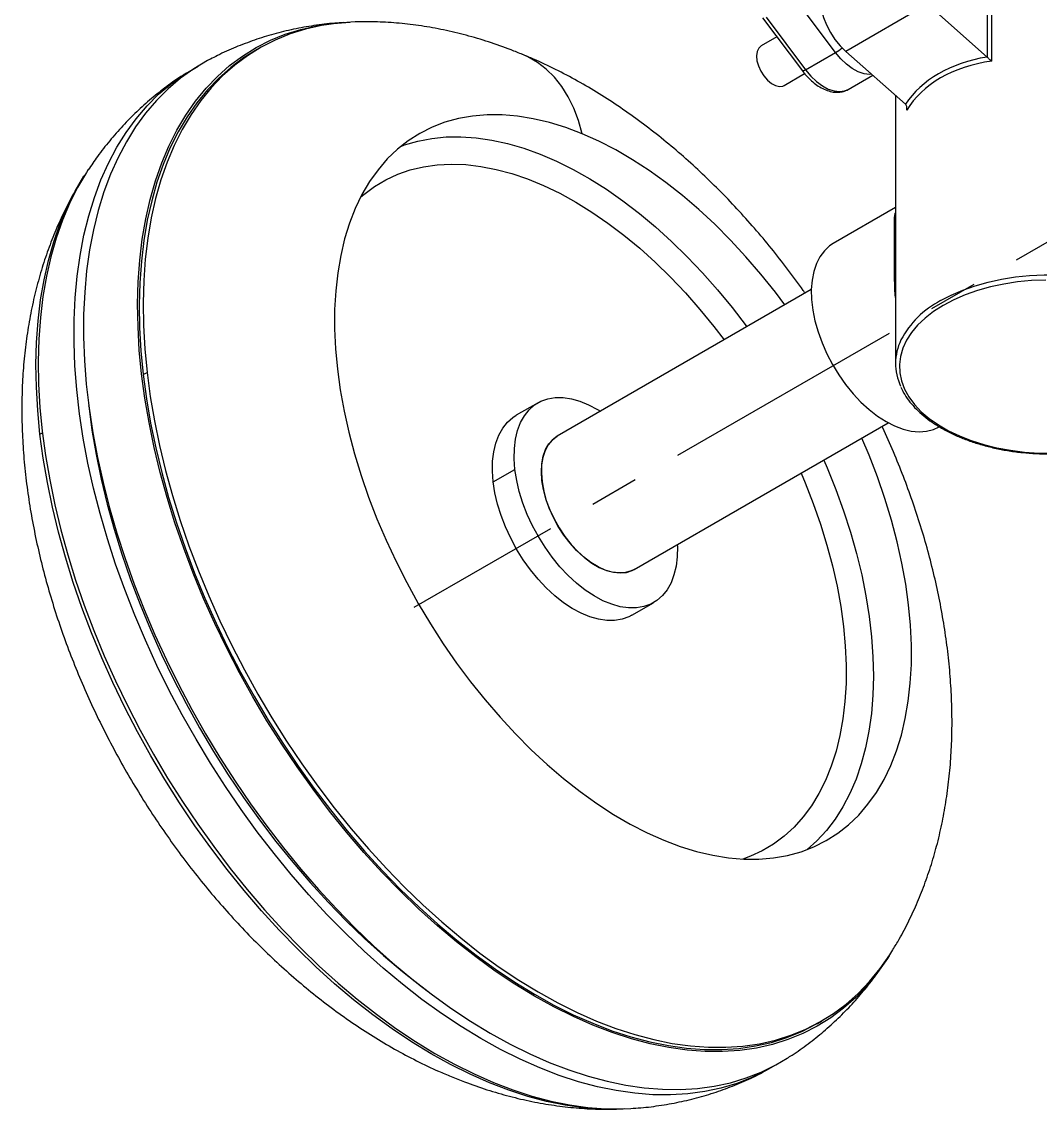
# Model space of a CAD drawing. Header units: millimetres. Extents: x 1 to 1184, y 0 to 836.
# Drawn here: x 318.8 to 371.7, y 199.9 to 256.4 of the extents above; entities that cross this region are included whole.
import ezdxf

# ---------------------------------------------------------------- set-up
doc = ezdxf.new("R2010")
doc.units = ezdxf.units.MM
doc.linetypes.add('CENTERX2', pattern=[20.32, 12.7, -2.54, 2.54, -2.54])

msp = doc.modelspace()

# ---------------------------------------------------------------- linework, layer by layer
at = {"color": 7, "linetype": 'CENTERX2'}
msp.add_line((399.053, 260.531), (339.163, 225.957), dxfattribs=at)
at = {"color": 7, "linetype": 'Continuous', "lineweight": 25}
for p, q in [((361.072, 254.813), (358.764, 257.887)), ((365.841, 257.322), (361.598, 254.873)), ((365.841, 257.322), (368.944, 254.58)), ((368.966, 254.559), (368.966, 257.075)), ((369.182, 257.2), (369.182, 254.366)), ((357.283, 256.613), (359.351, 253.858)), ((357.462, 256.651), (359.517, 253.915)), ((358.021, 255.631), (357.214, 255.166)), ((331.14, 255.042), (330.938, 254.925)), ((359.517, 253.915), (361.072, 254.813)), ((361.598, 254.873), (364.702, 252.13)), ((368.944, 254.58), (368.966, 254.559)), ((358.404, 253.104), (359.464, 253.716)), ((361.733, 252.9), (363.002, 253.632)), ((364.183, 252.589), (364.183, 238.65)), ((364.723, 252.11), (364.702, 252.13)), ((364.767, 251.818), (364.767, 252.019)), ((364.183, 246.752), (360.948, 244.884)), ((359.81, 242.495), (346.613, 234.877)), ((325.096, 238.072), (325.298, 238.189)), ((322.268, 236.439), (322.27, 236.44)), ((345.613, 236.609), (344.482, 235.956)), ((350.613, 227.948), (363.81, 235.567)), ((319.732, 234.975), (319.862, 235.05)), ((343.281, 232.493), (344.413, 233.146)), ((350.481, 225.563), (351.613, 226.216)), ((363.378, 207.152), (363.663, 207.569)), ((360.136, 204.348), (360.338, 204.465))]:
    msp.add_line(p, q, dxfattribs=at)
at = {"color": 7, "linetype": 'Continuous', "lineweight": 25, "flags": 128}
for points in [[(360.587, 258.573), (360.45, 258.373), (360.344, 258.099), (360.291, 257.779), (360.291, 257.423), (360.344, 257.04), (360.45, 256.644), (360.605, 256.247), (360.804, 255.859), (361.04, 255.494), (361.308, 255.162), (361.598, 254.873)], [(363.851, 207.85), (363.763, 207.711), (363.257, 206.985), (362.708, 206.313), (362.117, 205.697), (361.487, 205.139), (360.818, 204.64), (360.112, 204.201), (359.371, 203.823), (358.597, 203.508), (357.791, 203.255), (356.956, 203.066), (356.093, 202.941), (355.205, 202.881), (354.294, 202.884), (353.362, 202.953), (352.41, 203.085), (351.442, 203.282), (350.46, 203.542), (349.466, 203.865), (348.463, 204.25), (347.452, 204.696), (346.437, 205.202), (345.42, 205.767), (344.403, 206.39), (343.389, 207.068), (342.379, 207.801), (341.378, 208.587), (340.387, 209.423), (339.408, 210.308), (338.443, 211.239), (337.496, 212.215), (336.568, 213.233), (335.662, 214.29), (334.78, 215.385), (333.923, 216.513), (333.094, 217.674), (332.296, 218.863), (331.529, 220.078), (330.796, 221.316), (330.099, 222.574), (329.439, 223.849), (328.817, 225.138), (328.236, 226.438), (327.697, 227.746), (327.2, 229.058), (326.748, 230.371), (326.341, 231.683), (325.98, 232.99), (325.666, 234.289), (325.401, 235.576), (325.183, 236.849), (325.015, 238.105), (324.896, 239.341), (324.827, 240.553), (324.808, 241.739), (324.838, 242.895), (324.919, 244.02), (325.049, 245.11), (325.229, 246.163), (325.457, 247.176), (325.734, 248.147), (326.059, 249.073), (326.431, 249.952), (326.848, 250.782), (327.311, 251.562), (327.817, 252.288), (328.366, 252.961), (328.957, 253.576), (329.587, 254.135), (330.256, 254.634), (330.962, 255.073), (331.703, 255.45), (332.477, 255.766), (333.283, 256.018), (334.118, 256.207), (334.981, 256.332), (335.828, 256.391)], [(336.216, 256.406), (336.109, 256.404), (335.225, 256.343), (334.365, 256.219), (333.533, 256.03), (332.731, 255.779), (331.96, 255.465), (331.222, 255.089), (330.519, 254.651), (329.853, 254.154), (329.225, 253.598), (328.637, 252.985), (328.09, 252.315), (327.585, 251.592), (327.124, 250.815), (326.708, 249.988), (326.338, 249.113), (326.015, 248.19), (325.739, 247.223), (325.511, 246.214), (325.333, 245.166), (325.203, 244.08), (325.123, 242.96), (325.092, 241.808), (325.111, 240.626), (325.18, 239.419), (325.298, 238.189)], [(357.214, 255.166), (357.209, 255.163), (357.081, 255.043), (356.999, 254.866), (356.968, 254.643), (356.989, 254.388), (357.063, 254.117), (357.183, 253.848), (357.342, 253.596), (357.531, 253.379), (357.737, 253.208), (357.948, 253.096), (358.15, 253.05), (358.33, 253.071), (358.404, 253.104)], [(328.582, 254.471), (328.44, 254.396), (327.722, 253.967), (327.04, 253.477), (326.395, 252.929), (325.79, 252.323), (325.225, 251.661), (324.703, 250.945), (324.223, 250.175), (323.788, 249.355), (323.399, 248.485), (323.055, 247.568), (322.759, 246.606), (322.51, 245.602), (322.31, 244.556), (322.158, 243.473), (322.056, 242.355), (322.003, 241.203), (321.999, 240.022), (322.045, 238.813), (322.141, 237.579), (322.285, 236.324), (322.479, 235.05), (322.721, 233.76), (323.011, 232.458), (323.348, 231.145), (323.731, 229.826), (324.16, 228.504), (324.633, 227.181), (325.149, 225.86), (325.708, 224.545), (326.308, 223.239), (326.947, 221.945), (327.624, 220.665), (328.338, 219.404), (329.086, 218.163), (329.867, 216.946), (330.679, 215.755), (331.521, 214.593), (332.39, 213.464), (333.284, 212.369), (334.201, 211.311), (335.139, 210.293), (336.096, 209.317), (337.07, 208.386), (338.058, 207.5), (339.058, 206.664), (340.068, 205.878), (341.085, 205.144), (342.107, 204.464), (343.132, 203.84), (344.156, 203.273), (345.179, 202.764), (346.197, 202.315), (347.208, 201.927), (348.209, 201.601), (349.199, 201.336), (350.175, 201.135), (351.135, 200.997), (352.076, 200.922), (352.996, 200.912), (353.894, 200.966), (354.766, 201.083), (355.612, 201.264), (356.428, 201.508), (357.214, 201.815), (357.967, 202.183), (358.563, 202.534)], [(330.938, 254.925), (330.317, 254.535), (329.651, 254.038), (329.023, 253.482), (328.434, 252.868), (327.887, 252.199), (327.383, 251.475), (326.922, 250.699), (326.506, 249.872), (326.136, 248.996), (325.813, 248.073), (325.537, 247.107), (325.309, 246.098), (325.13, 245.049), (325.001, 243.963), (324.92, 242.843), (324.89, 241.691), (324.909, 240.51), (324.978, 239.302), (325.096, 238.072)], [(347.911, 250.588), (347.72, 251.274), (347.478, 251.916), (347.186, 252.508), (346.848, 253.048), (346.466, 253.529), (346.042, 253.949), (345.579, 254.305), (345.082, 254.593), (344.816, 254.714)], [(362.94, 253.687), (362.837, 253.681), (362.551, 253.714), (362.25, 253.815), (361.942, 253.981), (361.637, 254.208), (361.344, 254.488), (361.072, 254.813)], [(357.95, 202.174), (357.472, 201.898), (356.719, 201.529), (355.933, 201.222), (355.117, 200.978), (354.271, 200.797), (353.399, 200.68), (352.501, 200.626), (351.581, 200.637), (350.64, 200.711), (349.68, 200.849), (348.704, 201.05), (347.714, 201.315), (346.713, 201.641), (345.702, 202.03), (344.684, 202.479), (343.662, 202.987), (342.637, 203.554), (341.612, 204.178), (340.59, 204.858), (339.573, 205.592), (338.563, 206.378), (337.563, 207.215), (336.575, 208.1), (335.601, 209.032), (334.644, 210.008), (333.706, 211.026), (332.789, 212.083), (331.895, 213.178), (331.026, 214.308), (330.184, 215.469), (329.372, 216.66), (328.591, 217.877), (327.843, 219.118), (327.129, 220.38), (326.452, 221.659), (325.813, 222.953), (325.213, 224.259), (324.655, 225.574), (324.138, 226.895), (323.665, 228.218), (323.236, 229.54), (322.853, 230.859), (322.516, 232.172), (322.226, 233.474), (321.984, 234.764), (321.79, 236.038), (321.646, 237.293), (321.55, 238.527), (321.504, 239.736), (321.508, 240.918), (321.561, 242.069), (321.663, 243.188), (321.815, 244.271), (322.015, 245.316), (322.264, 246.321), (322.56, 247.282), (322.904, 248.199), (323.293, 249.069), (323.728, 249.89), (324.208, 250.659), (324.73, 251.375), (325.295, 252.037), (325.9, 252.643), (326.545, 253.191), (327.227, 253.681), (327.945, 254.11), (327.962, 254.119)], [(359.517, 253.915), (359.464, 253.886), (359.42, 253.866), (359.386, 253.855), (359.362, 253.853), (359.351, 253.858)], [(359.517, 253.915), (359.788, 253.59), (360.081, 253.31), (360.386, 253.083), (360.694, 252.917), (360.996, 252.816), (361.282, 252.783), (361.543, 252.82), (361.733, 252.9)], [(347.911, 250.588), (347.052, 250.913), (346.203, 251.174), (345.367, 251.372), (344.546, 251.505), (343.744, 251.573), (342.963, 251.575), (342.206, 251.512), (341.476, 251.383), (340.775, 251.19), (340.104, 250.933), (339.468, 250.612), (338.867, 250.229), (338.304, 249.785), (337.781, 249.282), (337.299, 248.721), (336.86, 248.104), (336.465, 247.434), (336.117, 246.712), (335.816, 245.941), (335.562, 245.124), (335.358, 244.263), (335.203, 243.361), (335.099, 242.422), (335.045, 241.448), (335.041, 240.443), (335.089, 239.41), (335.187, 238.353)], [(358.438, 241.703), (357.946, 242.356), (357.192, 243.298), (356.415, 244.202), (355.615, 245.066), (354.797, 245.886), (353.963, 246.66), (353.115, 247.386), (352.257, 248.06), (351.391, 248.68), (350.521, 249.245), (349.649, 249.752), (348.778, 250.2), (347.911, 250.588)], [(338.484, 249.937), (338.682, 250.009), (339.372, 250.211), (340.09, 250.35), (340.836, 250.425), (341.605, 250.435), (342.395, 250.382), (343.205, 250.264), (344.03, 250.082), (344.869, 249.838), (345.718, 249.531), (346.575, 249.163), (347.437, 248.735), (348.301, 248.248), (349.164, 247.704), (350.023, 247.105), (350.876, 246.452), (351.72, 245.749), (352.551, 244.997), (353.367, 244.199), (354.166, 243.357), (354.944, 242.474), (355.699, 241.554), (356.429, 240.599), (356.458, 240.56)], [(336.394, 247.297), (336.559, 247.438), (337.11, 247.849), (337.698, 248.199), (338.32, 248.489), (338.974, 248.716), (339.658, 248.88), (340.37, 248.98), (341.107, 249.017), (341.866, 248.989), (342.645, 248.897), (343.44, 248.742), (344.25, 248.523), (345.072, 248.242), (345.901, 247.9), (346.737, 247.497), (347.575, 247.036), (348.412, 246.517), (349.247, 245.943), (350.075, 245.316), (350.894, 244.638), (351.701, 243.911), (352.493, 243.137), (353.268, 242.32), (354.022, 241.463), (354.753, 240.568), (355.281, 239.88)], [(319.732, 234.975), (319.614, 236.206), (319.545, 237.413), (319.526, 238.594), (319.556, 239.746), (319.637, 240.867), (319.766, 241.952), (319.945, 243.001), (320.173, 244.01), (320.449, 244.977), (320.772, 245.899), (321.142, 246.775), (321.558, 247.602), (322.019, 248.379), (322.061, 248.444)], [(322.246, 248.731), (322.149, 248.582), (321.686, 247.803), (321.269, 246.972), (320.897, 246.093), (320.573, 245.167), (320.296, 244.196), (320.067, 243.183), (319.887, 242.13), (319.757, 241.04), (319.677, 239.916), (319.646, 238.759), (319.665, 237.573), (319.734, 236.361), (319.853, 235.125), (320.021, 233.87), (320.239, 232.596), (320.504, 231.309), (320.818, 230.01), (321.179, 228.703), (321.586, 227.391), (322.038, 226.078), (322.535, 224.766), (323.074, 223.458), (323.655, 222.158), (324.277, 220.869), (324.937, 219.594), (325.634, 218.336), (326.367, 217.098), (327.134, 215.883), (327.933, 214.694), (328.761, 213.533), (329.618, 212.405), (330.5, 211.31), (331.406, 210.253), (332.334, 209.235), (333.281, 208.259), (334.246, 207.328), (335.225, 206.443), (336.216, 205.607), (337.218, 204.821), (338.227, 204.088), (339.241, 203.41), (340.258, 202.787), (341.275, 202.222), (342.29, 201.716), (343.301, 201.27), (344.304, 200.885), (345.298, 200.562), (346.28, 200.302), (347.248, 200.105), (348.2, 199.973), (349.132, 199.905), (350.044, 199.901), (350.434, 199.919)], [(360.948, 244.884), (360.759, 244.758), (360.488, 244.509), (360.258, 244.202), (360.074, 243.842), (359.937, 243.434), (359.848, 242.982), (359.81, 242.493), (359.823, 241.973), (359.886, 241.429), (359.999, 240.868), (360.16, 240.297), (360.367, 239.724), (360.618, 239.156), (360.909, 238.601), (361.236, 238.065), (361.595, 237.556), (361.982, 237.081), (362.391, 236.645), (362.817, 236.255), (363.255, 235.915), (363.698, 235.63)], [(366.526, 241.916), (367.081, 242.207), (367.68, 242.467), (368.319, 242.694), (368.992, 242.885), (369.693, 243.039), (370.416, 243.154), (371.154, 243.23), (371.902, 243.266), (372.652, 243.261), (373.398, 243.215), (374.133, 243.129), (374.851, 243.004), (375.545, 242.841), (376.21, 242.641), (376.84, 242.405), (377.429, 242.137), (377.971, 241.838), (378.463, 241.511), (378.899, 241.159), (379.277, 240.785), (379.592, 240.392), (379.842, 239.984), (379.896, 239.875)], [(371.998, 242.988), (371.257, 242.958), (370.525, 242.887), (369.808, 242.776), (369.113, 242.626), (368.445, 242.439), (367.811, 242.216), (367.217, 241.959), (366.668, 241.671)], [(366.668, 241.671), (366.168, 241.354), (365.724, 241.011), (365.337, 240.645), (365.013, 240.259), (364.754, 239.858), (364.561, 239.444), (364.438, 239.021), (364.385, 238.594), (364.403, 238.166), (364.491, 237.74), (364.649, 237.321), (364.875, 236.913), (365.167, 236.519), (365.523, 236.143), (365.939, 235.788), (366.412, 235.458), (366.936, 235.155), (367.509, 234.882), (368.124, 234.642), (368.775, 234.437), (369.457, 234.268), (370.164, 234.137), (370.89, 234.046), (371.627, 233.995), (372.369, 233.985)], [(325.096, 238.072), (325.264, 236.821), (325.48, 235.553), (325.745, 234.27), (326.057, 232.977), (326.417, 231.675), (326.822, 230.368), (327.273, 229.06), (327.767, 227.753), (328.305, 226.451), (328.884, 225.156), (329.502, 223.872), (330.16, 222.602), (330.855, 221.349), (331.585, 220.115), (332.348, 218.905), (333.144, 217.721), (333.969, 216.565), (334.822, 215.441), (335.701, 214.351), (336.604, 213.298), (337.528, 212.284), (338.471, 211.312), (339.432, 210.384), (340.407, 209.503), (341.394, 208.67), (342.392, 207.888), (343.397, 207.157), (344.407, 206.482), (345.42, 205.861), (346.434, 205.299), (347.445, 204.794), (348.451, 204.35), (349.451, 203.967), (350.441, 203.645), (351.419, 203.386), (352.383, 203.19), (353.331, 203.058), (354.259, 202.99), (355.167, 202.987), (356.052, 203.047), (356.911, 203.171), (357.743, 203.36), (358.545, 203.611), (359.316, 203.925), (360.054, 204.301), (360.136, 204.348)], [(325.298, 238.189), (325.466, 236.938), (325.682, 235.669), (325.947, 234.387), (326.26, 233.093), (326.619, 231.792), (327.024, 230.485), (327.475, 229.177), (327.969, 227.87), (328.507, 226.567), (329.086, 225.272), (329.705, 223.989), (330.362, 222.718), (331.057, 221.465), (331.787, 220.232), (332.55, 219.022), (333.346, 217.838), (334.171, 216.682), (335.024, 215.558), (335.903, 214.468), (336.806, 213.415), (337.73, 212.401), (338.673, 211.429), (339.634, 210.501), (340.609, 209.62), (341.597, 208.787), (342.594, 208.004), (343.599, 207.274), (344.609, 206.598), (345.622, 205.978), (346.636, 205.415), (347.647, 204.911), (348.653, 204.467), (349.653, 204.083), (350.643, 203.762), (351.621, 203.503), (352.585, 203.307), (353.533, 203.175), (354.461, 203.107), (355.369, 203.103), (356.254, 203.164), (357.113, 203.288), (357.945, 203.476), (358.747, 203.728), (359.518, 204.042), (360.256, 204.418), (360.959, 204.855), (361.626, 205.353), (362.254, 205.908), (362.842, 206.522), (363.389, 207.191), (363.893, 207.915), (364.054, 208.172)], [(335.187, 238.353), (335.335, 237.275), (335.533, 236.18), (335.779, 235.072), (336.075, 233.954), (336.417, 232.83), (336.805, 231.705), (337.238, 230.581), (337.715, 229.462), (338.233, 228.353), (338.791, 227.257), (339.387, 226.178), (340.019, 225.119), (340.684, 224.085), (341.382, 223.078), (342.109, 222.102), (342.862, 221.16), (343.64, 220.256), (344.439, 219.392), (345.257, 218.571), (346.092, 217.797), (346.94, 217.072), (347.798, 216.398), (348.663, 215.777), (349.534, 215.212), (350.406, 214.705), (351.276, 214.257), (352.143, 213.87), (353.002, 213.545), (353.851, 213.283), (354.688, 213.085), (355.508, 212.953), (356.31, 212.885), (357.091, 212.883), (357.848, 212.946), (358.578, 213.074), (359.28, 213.268), (359.95, 213.525), (360.586, 213.846), (361.187, 214.229), (361.75, 214.672), (362.274, 215.176), (362.756, 215.737), (363.195, 216.353), (363.589, 217.024), (363.937, 217.746), (364.239, 218.517), (364.492, 219.334), (364.696, 220.195), (364.851, 221.097), (364.956, 222.036), (365.01, 223.01), (365.013, 224.015), (364.966, 225.048), (364.868, 226.105), (364.72, 227.182), (364.522, 228.277), (364.275, 229.386), (363.98, 230.504), (363.638, 231.627), (363.249, 232.753), (362.816, 233.877), (362.437, 234.774)], [(344.413, 233.146), (344.373, 233.697), (344.382, 234.222), (344.441, 234.714), (344.55, 235.167), (344.705, 235.576), (344.907, 235.937), (345.152, 236.244), (345.437, 236.495), (345.76, 236.686), (346.117, 236.815), (346.502, 236.881), (346.912, 236.883), (347.343, 236.82), (347.788, 236.694), (348.242, 236.507), (348.702, 236.259), (348.849, 236.168)], [(322.249, 236.601), (322.268, 236.439), (322.435, 235.188), (322.652, 233.92), (322.917, 232.637), (323.229, 231.344), (323.588, 230.042), (323.994, 228.735), (324.444, 227.427), (324.939, 226.12), (325.476, 224.818), (326.055, 223.523), (326.674, 222.239), (327.332, 220.969), (328.026, 219.716), (328.756, 218.483), (329.52, 217.272), (330.315, 216.088), (331.141, 214.932), (331.994, 213.808), (332.873, 212.718), (333.775, 211.665), (334.699, 210.651), (335.643, 209.679), (336.603, 208.752), (337.579, 207.87), (338.566, 207.037), (339.564, 206.255), (339.923, 205.987)], [(343.281, 232.493), (343.241, 233.044), (343.251, 233.569), (343.31, 234.061), (343.418, 234.514), (343.574, 234.923), (343.775, 235.283), (344.02, 235.591), (344.306, 235.841), (344.482, 235.956)], [(363.698, 235.63), (364.141, 235.403), (364.579, 235.238), (365.005, 235.136), (365.414, 235.1), (365.801, 235.129), (366.16, 235.223), (366.448, 235.357)], [(350.084, 199.902), (349.803, 199.89), (348.895, 199.894), (347.967, 199.962), (347.019, 200.094), (346.055, 200.29), (345.077, 200.548), (344.087, 200.87), (343.087, 201.254), (342.081, 201.698), (341.07, 202.202), (340.056, 202.765), (339.043, 203.385), (338.033, 204.061), (337.028, 204.791), (336.03, 205.573), (335.043, 206.406), (334.068, 207.288), (333.107, 208.216), (332.164, 209.188), (331.24, 210.201), (330.337, 211.255), (329.458, 212.345), (328.605, 213.469), (327.78, 214.624), (326.984, 215.809), (326.221, 217.019), (325.491, 218.252), (324.796, 219.505), (324.138, 220.775), (323.52, 222.059), (322.941, 223.354), (322.403, 224.656), (321.909, 225.963), (321.458, 227.272), (321.053, 228.578), (320.693, 229.88), (320.381, 231.174), (320.116, 232.456), (319.9, 233.724), (319.732, 234.975)], [(345.813, 232.568), (345.785, 233.019), (345.807, 233.442), (345.879, 233.828), (346, 234.172), (346.168, 234.466), (346.379, 234.706), (346.613, 234.877)], [(346.613, 234.877), (346.589, 234.862), (346.344, 234.672), (346.139, 234.423), (345.978, 234.121), (345.865, 233.771), (345.8, 233.378), (345.786, 232.95), (345.822, 232.495), (345.908, 232.021), (346.042, 231.535), (346.222, 231.048), (346.445, 230.567), (346.706, 230.101), (347.002, 229.658), (347.326, 229.247), (347.673, 228.875), (348.037, 228.547), (348.411, 228.271), (348.789, 228.051), (349.164, 227.891), (349.529, 227.794), (349.877, 227.761), (350.203, 227.793), (350.501, 227.89), (350.613, 227.948)], [(360.458, 233.631), (360.636, 233.217), (361.084, 232.105), (361.489, 230.99), (361.849, 229.876), (362.163, 228.765), (362.43, 227.662), (362.65, 226.57), (362.821, 225.493), (362.943, 224.435), (363.015, 223.399), (363.038, 222.389), (363.011, 221.407), (362.934, 220.458), (362.808, 219.543), (362.633, 218.668), (362.409, 217.833), (362.137, 217.043), (361.819, 216.299), (361.455, 215.604), (361.047, 214.961), (360.595, 214.371), (360.102, 213.837), (359.59, 213.377)], [(352.849, 229.239), (352.853, 229.128), (352.844, 228.603), (352.784, 228.111), (352.676, 227.658), (352.521, 227.248), (352.319, 226.888), (352.074, 226.581), (351.788, 226.33), (351.466, 226.139), (351.109, 226.01), (350.724, 225.944), (350.314, 225.942), (349.883, 226.005), (349.438, 226.13), (348.983, 226.318), (348.524, 226.565), (348.066, 226.87), (347.615, 227.227), (347.175, 227.634), (346.751, 228.084), (346.35, 228.574), (345.975, 229.098), (345.632, 229.648), (345.323, 230.219), (345.052, 230.804), (344.824, 231.396), (344.64, 231.988), (344.502, 232.574), (344.413, 233.146)], [(359.28, 232.952), (359.49, 232.454), (359.911, 231.374), (360.289, 230.292), (360.622, 229.212), (360.908, 228.137), (361.148, 227.071), (361.339, 226.018), (361.482, 224.982), (361.576, 223.966), (361.62, 222.974), (361.614, 222.009), (361.559, 221.075), (361.455, 220.175), (361.301, 219.313), (361.099, 218.49), (360.849, 217.711), (360.552, 216.977), (360.209, 216.292), (359.821, 215.657), (359.39, 215.076), (358.917, 214.55), (358.404, 214.081), (357.853, 213.67), (357.265, 213.319), (356.643, 213.03), (356.258, 212.887)], [(350.481, 225.563), (350.334, 225.486), (349.978, 225.357), (349.592, 225.291), (349.182, 225.289), (348.752, 225.351), (348.307, 225.477), (347.852, 225.665), (347.393, 225.912), (346.935, 226.216), (346.483, 226.574), (346.043, 226.98), (345.62, 227.431), (345.219, 227.921), (344.844, 228.444), (344.5, 228.995), (344.191, 229.566), (343.921, 230.151), (343.692, 230.743), (343.508, 231.335), (343.371, 231.921), (343.281, 232.493)], [(350.613, 227.948), (350.456, 227.871), (350.154, 227.784), (349.824, 227.762), (349.472, 227.805), (349.105, 227.912), (348.73, 228.082), (348.352, 228.311), (347.979, 228.595), (347.617, 228.93), (347.273, 229.309), (346.953, 229.726), (346.663, 230.172), (346.407, 230.641), (346.191, 231.124), (346.018, 231.612), (345.891, 232.096), (345.813, 232.568)]]:
    msp.add_lwpolyline(points, dxfattribs=at)
at = {"color": 7, "linetype": 'Continuous', "lineweight": 25}
for centre, radius, start, end in [((359.98, 256.66), 2.146, 300.5971, 311.6539), ((368.783, 237.585), 4.884, 117.5235, 152.0493), ((366.975, 238.651), 2.788, 153.9779, 205.1203)]:
    msp.add_arc(centre, radius, start, end, dxfattribs=at)
for centre, major_axis, ratio, start_param, end_param in [((372.219, 248.587), (8.013, -2.501), 0.697135, 2.195892, 2.944992), ((372.183, 248.45), (7.804, -2.517), 0.698902, 2.177007, 2.9788)]:
    msp.add_ellipse(centre, major_axis=major_axis, ratio=ratio, start_param=start_param, end_param=end_param, dxfattribs=at)
for points, knots in [([(335.501, 256.368), (335.35, 256.36), (334.837, 256.335), (333.971, 256.223), (332.914, 256.036), (331.882, 255.782), (330.876, 255.471), (329.901, 255.097), (329.137, 254.762), (328.71, 254.531), (328.587, 254.465)], [0, 0, 0, 0, 0.0629964, 0.2135495, 0.3621785, 0.509114, 0.6545948, 0.7988631, 0.942161, 1, 1, 1, 1]), ([(344.813, 254.707), (344.613, 254.791), (344.03, 255.036), (343.05, 255.374), (341.882, 255.721), (340.715, 255.997), (339.556, 256.205), (338.407, 256.342), (337.299, 256.415), (336.574, 256.408), (336.228, 256.405)], [0, 0, 0, 0, 0.072582, 0.21191, 0.349698, 0.485682, 0.61968, 0.751599, 0.881428, 1, 1, 1, 1]), ([(359.489, 242.31), (359.458, 242.356), (359.167, 242.781), (358.584, 243.558), (357.741, 244.639), (356.862, 245.685), (355.953, 246.699), (355.013, 247.678), (354.044, 248.62), (353.046, 249.521), (352.02, 250.381), (350.968, 251.195), (349.891, 251.962), (348.791, 252.678), (347.671, 253.339), (346.532, 253.94), (345.579, 254.398), (345, 254.631), (344.813, 254.707)], [0, 0, 0, 0, 0.0081444, 0.0753022, 0.1426026, 0.210081, 0.2777704, 0.3456997, 0.4138917, 0.4823609, 0.5511093, 0.620123, 0.6893669, 0.7587802, 0.8282526, 0.8976354, 0.9667716, 1, 1, 1, 1]), ([(369.182, 254.366), (369.182, 254.366), (369.154, 254.388), (369.1, 254.432), (369.023, 254.501), (368.983, 254.541), (368.966, 254.559)], [0, 0, 0, 0, 0.004067, 0.445891, 0.762823, 1, 1, 1, 1]), ([(359.351, 253.858), (359.394, 253.803), (359.517, 253.645), (359.741, 253.407), (360.025, 253.165), (360.325, 252.971), (360.635, 252.83), (360.937, 252.755), (361.221, 252.74), (361.483, 252.788), (361.657, 252.844), (361.732, 252.899), (361.733, 252.9)], [0, 0, 0, 0, 0.064138, 0.184623, 0.305965, 0.428405, 0.551952, 0.675431, 0.783113, 0.886957, 0.997901, 1, 1, 1, 1]), ([(327.35, 253.754), (327.289, 253.717), (326.935, 253.503), (326.322, 253.061), (325.516, 252.426), (324.752, 251.74), (324.028, 251.008), (323.347, 250.23), (322.749, 249.469), (322.401, 248.951), (322.246, 248.721)], [0, 0, 0, 0, 0.029642, 0.171519, 0.313315, 0.455277, 0.597655, 0.740698, 0.884662, 1, 1, 1, 1]), ([(364.767, 251.818), (364.767, 251.818), (364.779, 251.863), (364.787, 251.942), (364.77, 252.045), (364.737, 252.09), (364.723, 252.11)], [0, 0, 0, 0, 0.004067, 0.445891, 0.762823, 1, 1, 1, 1]), ([(321.858, 248.107), (321.762, 247.952), (321.479, 247.495), (321.062, 246.697), (320.604, 245.714), (320.196, 244.691), (319.837, 243.631), (319.529, 242.533), (319.272, 241.4), (319.068, 240.234), (318.918, 239.038), (318.822, 237.813), (318.782, 236.564), (318.797, 235.295), (318.868, 234.01), (318.992, 232.714), (319.17, 231.409), (319.4, 230.102), (319.68, 228.793), (320.009, 227.488), (320.385, 226.187), (320.807, 224.894), (321.274, 223.611), (321.784, 222.34), (322.335, 221.082), (322.926, 219.839), (323.557, 218.615), (324.226, 217.409), (324.933, 216.224), (325.675, 215.063), (326.451, 213.927), (327.262, 212.818), (328.106, 211.737), (328.982, 210.688), (329.889, 209.671), (330.826, 208.689), (331.793, 207.745), (332.789, 206.84), (333.812, 205.977), (334.862, 205.159), (335.937, 204.389), (337.036, 203.669), (338.155, 203.003), (339.292, 202.396), (340.275, 201.926), (340.881, 201.67), (341.098, 201.579)], [0, 0, 0, 0, 0.010577, 0.03132, 0.052327, 0.073625, 0.095235, 0.117171, 0.139433, 0.162014, 0.18489, 0.208028, 0.231383, 0.254905, 0.278541, 0.302245, 0.325966, 0.349669, 0.37333, 0.396937, 0.420482, 0.443964, 0.467386, 0.490754, 0.514077, 0.537364, 0.560628, 0.58388, 0.607133, 0.630398, 0.653686, 0.677009, 0.700381, 0.723814, 0.747319, 0.770907, 0.794585, 0.81836, 0.842232, 0.866196, 0.890242, 0.914348, 0.938479, 0.962583, 0.986605, 1, 1, 1, 1]), ([(364.183, 242.084), (364.182, 242.091), (364.152, 242.376), (364.141, 242.955), (364.125, 243.741), (364.126, 244.447), (364.126, 245.04), (364.125, 245.56), (364.133, 246.042), (364.139, 246.36), (364.177, 246.472), (364.183, 246.49)], [0, 0, 0, 0, 0.003501, 0.149098, 0.298472, 0.419126, 0.54355, 0.663963, 0.787947, 0.967392, 1, 1, 1, 1]), ([(364.468, 237.415), (364.511, 237.32), (364.618, 237.09), (364.857, 236.739), (365.172, 236.363), (365.545, 236.006), (365.97, 235.669), (366.445, 235.356), (366.966, 235.07), (367.528, 234.813), (368.126, 234.586), (368.756, 234.391), (369.413, 234.23), (370.091, 234.103), (370.786, 234.013), (371.491, 233.959), (372.202, 233.941), (372.913, 233.961), (373.618, 234.017), (374.312, 234.109), (374.989, 234.237), (375.645, 234.4), (376.273, 234.597), (376.87, 234.825), (377.429, 235.085), (377.948, 235.373), (378.422, 235.688), (378.846, 236.027), (379.219, 236.388), (379.532, 236.769), (379.76, 237.111), (379.859, 237.33), (379.895, 237.411)], [0, 0, 0, 0, 0.023571, 0.057278, 0.09117, 0.12521, 0.159349, 0.193545, 0.227763, 0.261978, 0.296181, 0.330368, 0.364538, 0.398694, 0.432838, 0.466973, 0.501105, 0.535235, 0.569369, 0.603509, 0.637659, 0.671823, 0.706006, 0.740209, 0.774437, 0.808688, 0.842959, 0.877239, 0.911502, 0.945712, 0.97982, 1, 1, 1, 1]), ([(364.053, 208.184), (364.163, 208.363), (364.46, 208.846), (364.887, 209.671), (365.341, 210.657), (365.745, 211.683), (366.101, 212.746), (366.405, 213.846), (366.658, 214.982), (366.858, 216.15), (367.004, 217.349), (367.095, 218.576), (367.131, 219.826), (367.111, 221.097), (367.037, 222.383), (366.908, 223.68), (366.726, 224.985), (366.493, 226.293), (366.209, 227.601), (365.876, 228.906), (365.496, 230.206), (365.07, 231.498), (364.601, 232.781), (364.085, 234.05), (363.713, 234.917), (363.502, 235.357), (363.49, 235.382)], [0, 0, 0, 0, 0.023626, 0.063757, 0.104404, 0.145616, 0.187435, 0.229882, 0.272963, 0.316655, 0.360915, 0.405674, 0.450845, 0.496332, 0.542033, 0.587856, 0.633707, 0.679517, 0.725246, 0.770867, 0.816368, 0.861748, 0.907013, 0.952174, 0.997249, 1, 1, 1, 1]), ([(358.56, 202.539), (358.644, 202.591), (359.02, 202.82), (359.654, 203.28), (360.457, 203.918), (361.217, 204.609), (361.939, 205.344), (362.614, 206.126), (363.087, 206.721), (363.319, 207.064), (363.357, 207.121)], [0, 0, 0, 0, 0.044116, 0.197591, 0.351, 0.504609, 0.658687, 0.813507, 0.969344, 1, 1, 1, 1]), ([(350.43, 199.927), (350.603, 199.936), (351.137, 199.965), (352.023, 200.083), (353.079, 200.275), (354.109, 200.533), (355.113, 200.849), (356.085, 201.228), (356.824, 201.555), (357.228, 201.775), (357.328, 201.829)], [0, 0, 0, 0, 0.0721844, 0.2229113, 0.3717272, 0.5188641, 0.6645617, 0.8090628, 0.9526102, 1, 1, 1, 1]), ([(341.098, 201.579), (341.33, 201.485), (341.945, 201.238), (342.954, 200.889), (344.121, 200.549), (345.286, 200.278), (346.445, 200.076), (347.593, 199.944), (348.673, 199.877), (349.369, 199.887), (349.686, 199.891)], [0, 0, 0, 0, 0.083848, 0.222478, 0.360104, 0.495916, 0.629732, 0.761466, 0.891112, 1, 1, 1, 1])]:
    msp.add_open_spline(points, degree=3, knots=knots, dxfattribs=at)

doc.saveas('drawing.dxf')
